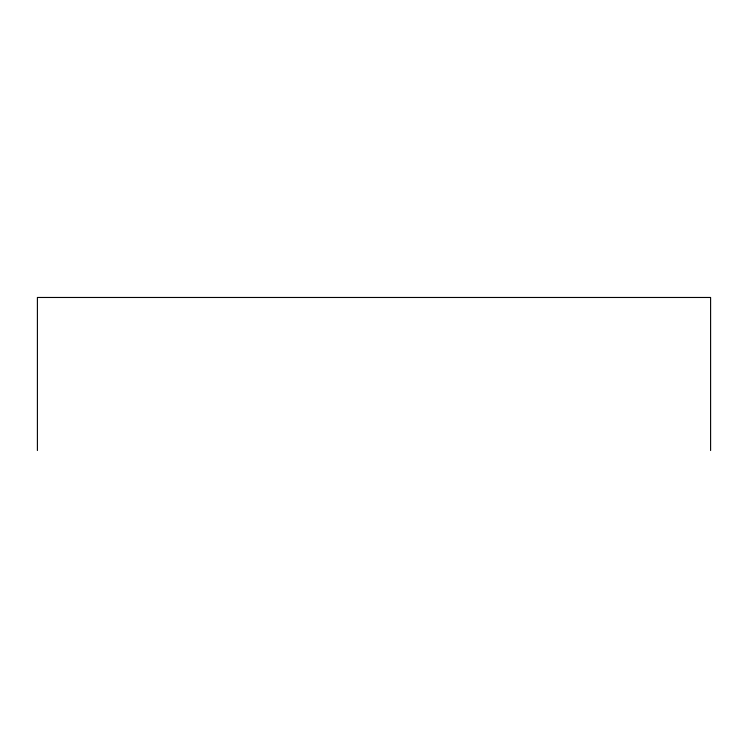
<?xml version="1.0" encoding="UTF-8"?>
<svg xmlns="http://www.w3.org/2000/svg" width="748" height="748" viewBox="0 0 748 748"><rect width="100%" height="100%" fill="white"/><g stroke="black" fill="none" stroke-linecap="round" stroke-linejoin="round"><path stroke-width="1.12" d="M710.6 450.53L710.6 297.47L37.4 297.47L37.4 450.53"/></g></svg>
